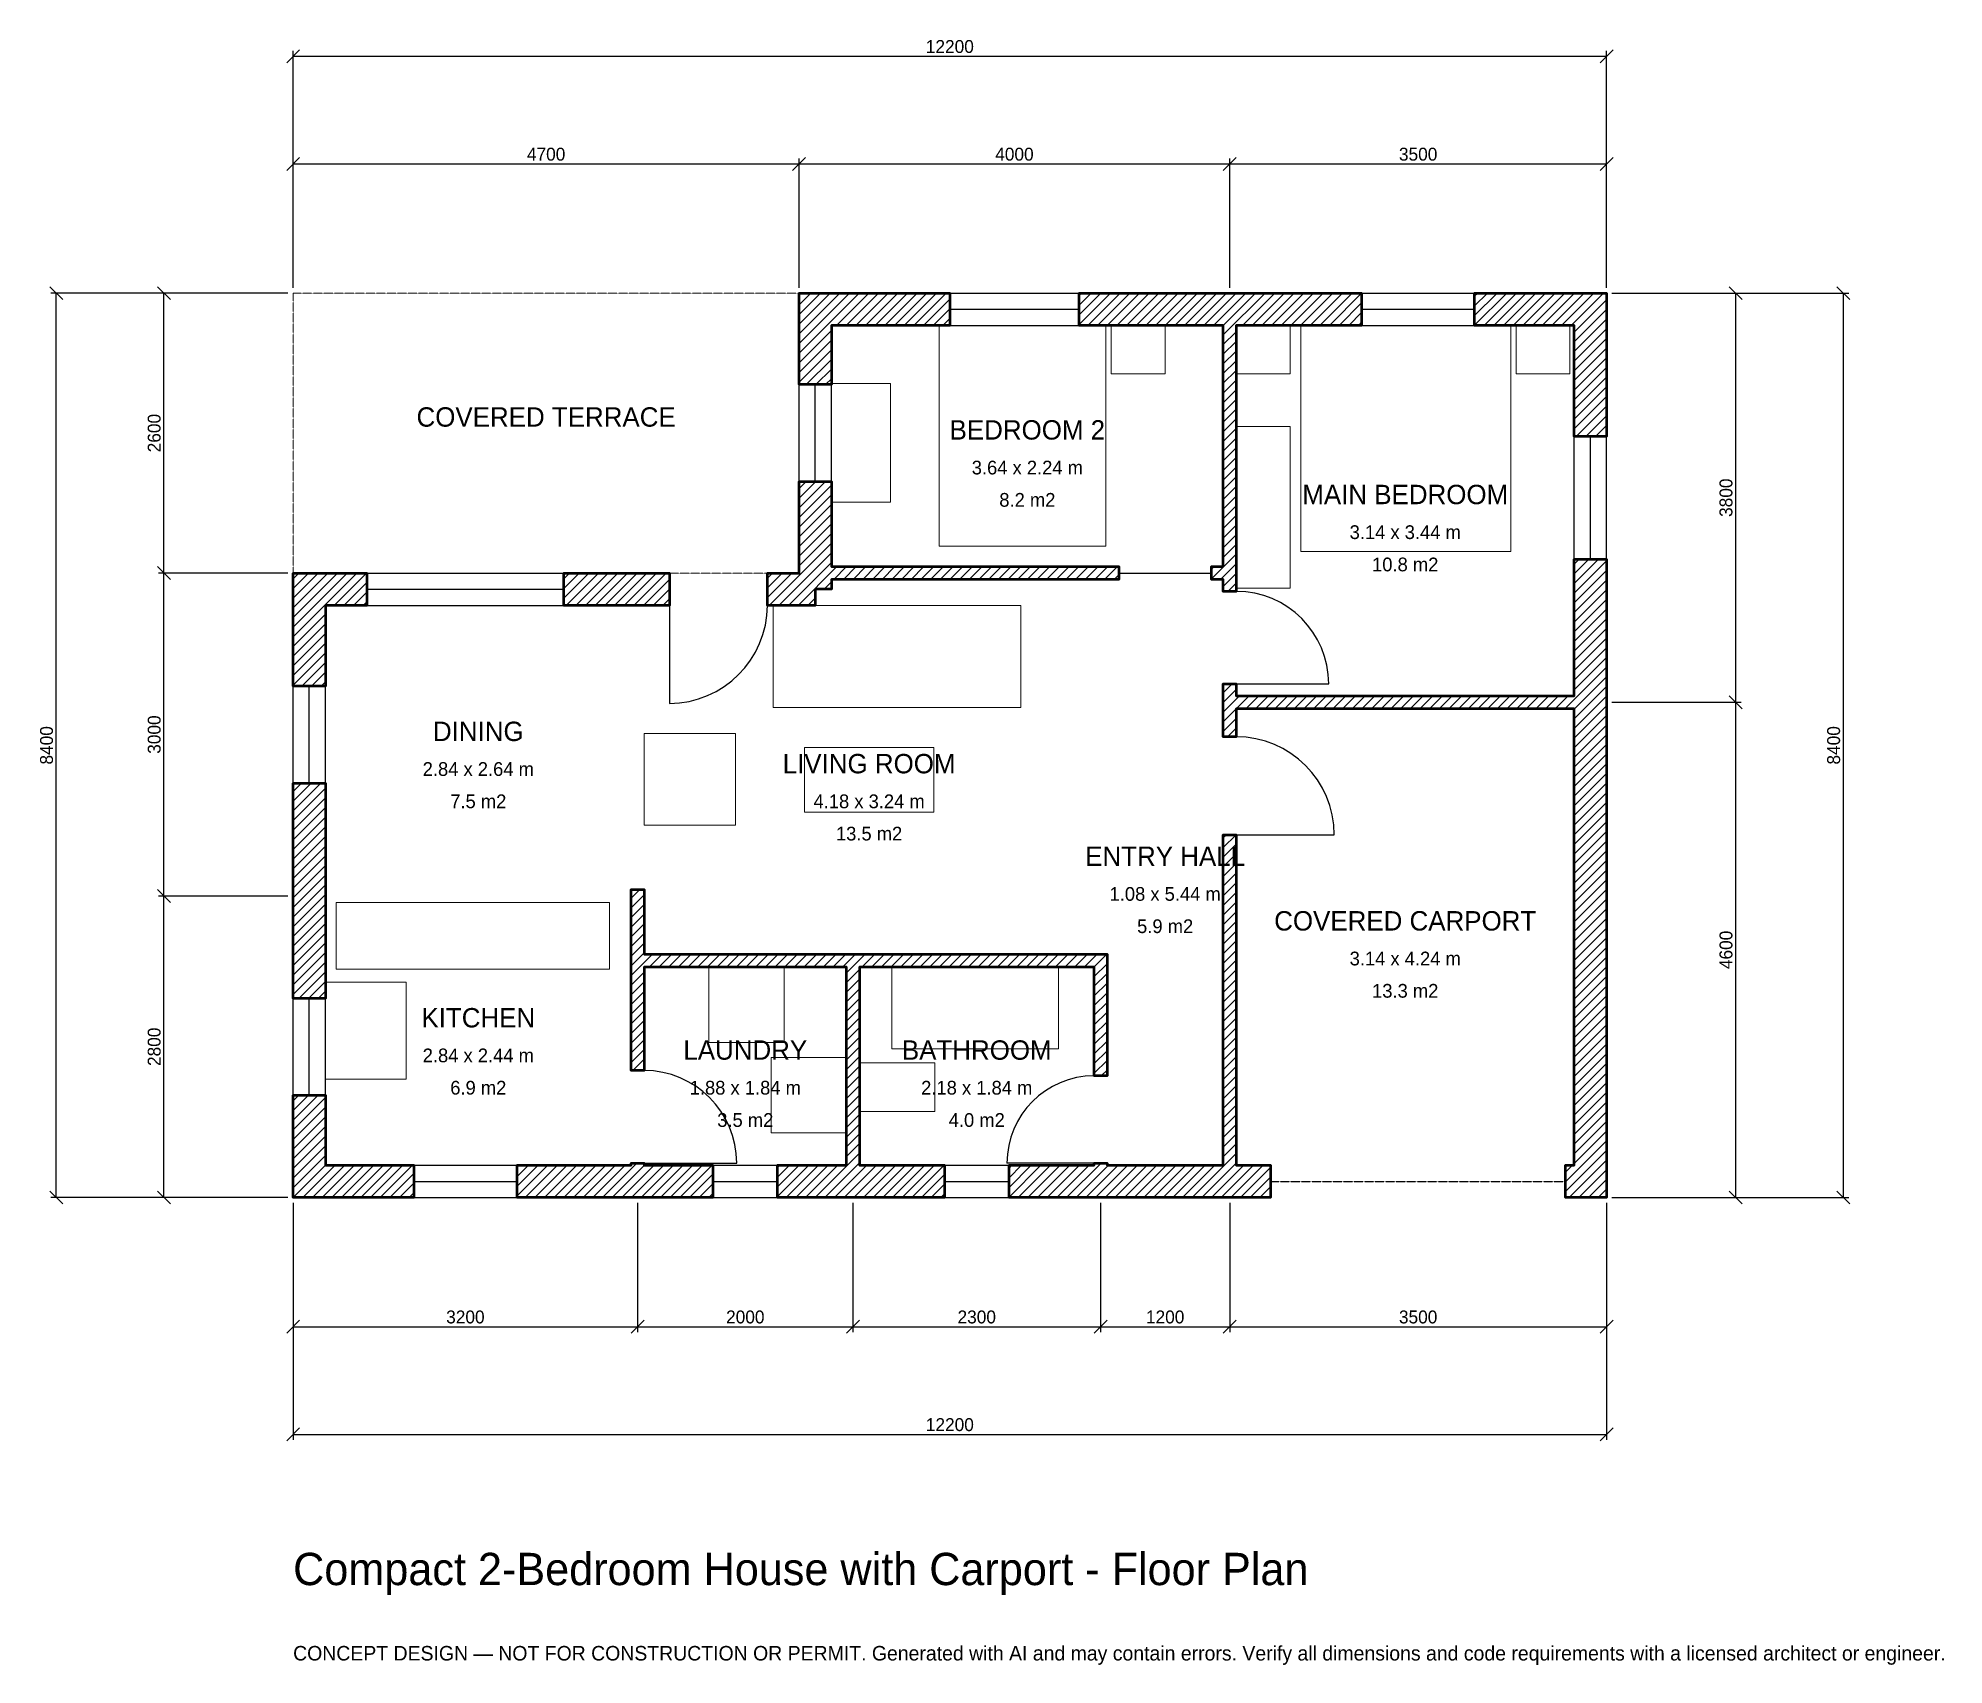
# Model space of a CAD drawing. Header units: millimetres. Extents: x -2369 to 15333, y -4341 to 10769.
import ezdxf
from ezdxf.enums import TextEntityAlignment as Align

# ---------------------------------------------------------------- set-up
doc = ezdxf.new("R2010")
doc.units = ezdxf.units.MM
doc.linetypes.add('DASHED', pattern=[1.524, 1.27, -0.254])
for name, color, linetype, lineweight in [('A-ANNO-DIMS', 1, 'Continuous', 13), ('A-ANNO-TEXT', 7, 'Continuous', 18), ('A-AREA-IDEN', 7, 'Continuous', 18), ('A-DOOR', 2, 'Continuous', 25), ('A-FLOR-FIXT', 9, 'Continuous', 13), ('A-FURN', 9, 'Continuous', 13), ('A-GLAZ', 4, 'Continuous', 25), ('A-SITE-PAVE', 8, 'Continuous', 13), ('A-WALL', 7, 'Continuous', 50), ('A-WALL-PATT', 8, 'Continuous', 13)]:
    doc.layers.add(name, color=color, linetype=linetype, lineweight=lineweight)
doc.dimstyles.new('PLAN', dxfattribs={"dimtxt": 120, "dimasz": 80, "dimexe": 50, "dimexo": 50, "dimgap": 30, "dimtad": 1, "dimdec": 0, "dimtsz": 60, "dimcen": 2.5, "dimclrd": 1, "dimclre": 1, "dimazin": 3, "dimtfac": 1, "dimtmove": 0, "dimatfit": 3})

msp = doc.modelspace()

# ---------------------------------------------------------------- hatches: boundary and pattern name
at = {"layer": 'A-WALL-PATT'}
h = msp.add_hatch(dxfattribs=at)
h.set_pattern_fill('ANSI31', color=8, scale=20)
h.paths.add_polyline_path([(5140, -0.001), (5140, 0), (5050, 0), (4500, 0), (4500, 300), (5050, 300), (5140, 300), (5140, 2140), (3260, 2140), (3260, 1180), (3140, 1180), (3140, 2140), (3140, 2260), (3140, 2860), (3260, 2860), (3260, 2260), (5140, 2260), (5260, 2260), (7440, 2260), (7560, 2260), (7560, 2140), (7560, 1130), (7440, 1130), (7440, 2140), (5260, 2140), (5260, 300), (5350, 300), (6050, 300), (6050, 0), (5350, 0), (5260, 0), (5260, -0.001), (5140, -0.001)])
h.paths.add_polyline_path([(3350, 0), (3260, 0), (3260, -0.001), (3140, -0.001), (3140, 0), (3050, 0), (2080, 0), (2080, 300), (3050, 300), (3140, 300), (3140, 320), (3260, 320), (3260, 300), (3350, 300), (3900, 300), (3900, 0), (3350, 0)])
h.paths.add_polyline_path([(300, 0), (300, -0.001), (0, -0.001), (0, -0.001), (0, 0), (-0.001, 0), (-0.001, 0), (-0.001, 300), (0, 300), (0, 950), (300, 950), (300, 300), (1120, 300), (1120, 0), (300, 0)])
h.paths.add_polyline_path([(0, 2650), (0, 2950), (0, 3850), (300, 3850), (300, 2950), (300, 2650), (300, 1850), (0, 1850), (0, 2650)])
h.paths.add_polyline_path([(0, 5500), (-0.001, 5500), (-0.001, 5800), (0, 5800), (0, 5800.001), (300, 5800.001), (300, 5800), (685, 5800), (685, 5500), (300, 5500), (300, 4750), (0, 4750), (0, 5500)])
h.paths.add_polyline_path([(3050, 5800), (3050, 5800), (3495, 5800), (3495, 5500), (3350, 5500), (3350, 5500), (2515, 5500), (2515, 5800), (3050, 5800)])
h.paths.add_polyline_path([(4640, 5800), (4640, 5800.001), (4699.999, 5800.001), (4699.999, 5860), (4700, 5860), (4700, 6650), (5000, 6650), (5000, 5860), (7560, 5860), (7560, 5860), (7670, 5860), (7670, 5740), (7440, 5740), (7440, 5740), (5000, 5740), (5000, 5650), (4850, 5650), (4850, 5500), (4405, 5500), (4405, 5800), (4640, 5800)])
h.paths.add_polyline_path([(4700, 8100), (4699.999, 8100), (4699.999, 8400), (4700, 8400), (4700, 8400.001), (5000, 8400.001), (5000, 8400), (6100, 8400), (6100, 8100), (5000, 8100), (5000, 7550), (4700, 7550), (4700, 8100)])
h.paths.add_polyline_path([(8640, 8400), (8640, 8400.001), (8760, 8400.001), (8760, 8400), (8850, 8400), (8850, 8400), (9925, 8400), (9925, 8100), (8760, 8100), (8760, 5860), (8760, 5740), (8760, 5630), (8640, 5630), (8640, 5740), (8530, 5740), (8530, 5860), (8640, 5860), (8640, 8100), (8550, 8100), (8550, 8100), (7300, 8100), (7300, 8400), (8640, 8400)])
h.paths.add_polyline_path([(11900, 8400), (11900, 8400.001), (12200, 8400.001), (12200, 8400), (12200.001, 8400), (12200.001, 8100), (12200, 8100), (12200, 7070), (11900, 7070), (11900, 8100), (10975, 8100), (10975, 8400), (11900, 8400)])
h.paths.add_polyline_path([(12200, 4750), (12200, 4660), (12200.001, 4660), (12200.001, 4540), (12200, 4540), (12200, 4450), (12200, 300), (12200.001, 300), (12200.001, 0), (12200.001, 0), (12200, 0), (12200, -0.001), (11900, -0.001), (11900, 0), (11820, 0), (11820, 300), (11900, 300), (11900, 4450), (11900, 4540), (8760, 4540), (8760, 4280), (8640, 4280), (8640, 4540), (8640, 4660), (8640, 4770), (8760, 4770), (8760, 4660), (11900, 4660), (11900, 4750), (11900, 5930), (12200, 5930), (12200, 4750)])
h.paths.add_polyline_path([(8850, 0), (8760, 0), (8760, -0.001), (8640, -0.001), (8640, 0), (8550, 0), (7650, 0), (7560, 0), (7560, -0.001), (7440, -0.001), (7440, 0), (7350, 0), (6650, 0), (6650, 300), (7350, 300), (7440, 300), (7440, 320), (7560, 320), (7560, 300), (7650, 300), (8550, 300), (8640, 300), (8640, 3370), (8760, 3370), (8760, 300), (8850, 300), (9080, 300), (9080, 0), (8850, 0)])

# ---------------------------------------------------------------- linework, layer by layer
at = {"layer": 'A-DOOR'}
for p, q in [((7670, 5800), (8530, 5800)), ((3495, 5500), (3495, 4590)), ((8760, 4770), (9620, 4770)), ((8760, 3370), (9670, 3370)), ((3260, 320), (4120, 320)), ((7440, 320), (6630, 320))]:
    msp.add_line(p, q, dxfattribs=at)
at = {"layer": 'A-DOOR', "linetype": 'DASHED'}
msp.add_line((9080, 150), (11820, 150), dxfattribs=at)
at = {"layer": 'A-DOOR'}
for centre, radius, start, end in [((3495, 5500), 910, 270, 360), ((8760, 4770), 860, 0, 90), ((8760, 3370), 910, 0, 90), ((3260, 320), 860, 0, 90), ((7440, 320), 810, 90, 180)]:
    msp.add_arc(centre, radius, start, end, dxfattribs=at)
at = {"layer": 'A-FLOR-FIXT'}
for points in [[(400, 2120), (2940, 2120), (2940, 2740), (400, 2740)], [(5560, 1380), (7110, 1380), (7110, 2140), (5560, 2140)], [(5260, 800), (5960, 800), (5960, 1250), (5260, 1250)]]:
    msp.add_lwpolyline(points, close=True, dxfattribs=at)
at = {"layer": 'A-FURN'}
for points in [[(6000, 6050), (7550, 6050), (7550, 8100), (6000, 8100)], [(7600, 7650), (8100, 7650), (8100, 8100), (7600, 8100)], [(8760, 7650), (9260, 7650), (9260, 8100), (8760, 8100)], [(9360, 6000), (11310, 6000), (11310, 8100), (9360, 8100)], [(11360, 7650), (11860, 7650), (11860, 8100), (11360, 8100)], [(5000, 6460), (5550, 6460), (5550, 7560), (5000, 7560)], [(8760, 5660), (9260, 5660), (9260, 7160), (8760, 7160)], [(4460, 4550), (6760, 4550), (6760, 5500), (4460, 5500)], [(3260, 3460), (4110, 3460), (4110, 4310), (3260, 4310)], [(4750, 3580), (5950, 3580), (5950, 4180), (4750, 4180)], [(3860, 1440), (4560, 1440), (4560, 2140), (3860, 2140)], [(300, 1100), (1050, 1100), (1050, 2000), (300, 2000)], [(4440, 600), (5140, 600), (5140, 1300), (4440, 1300)]]:
    msp.add_lwpolyline(points, close=True, dxfattribs=at)
at = {"layer": 'A-GLAZ'}
for p, q in [((6100, 8400), (7300, 8400)), ((9925, 8400), (10975, 8400)), ((6100, 8250), (7300, 8250)), ((9925, 8250), (10975, 8250)), ((6100, 8100), (7300, 8100)), ((9925, 8100), (10975, 8100)), ((4700, 6650), (4700, 7550)), ((4850, 6650), (4850, 7550)), ((5000, 6650), (5000, 7550)), ((11900, 5930), (11900, 7070)), ((12050, 5930), (12050, 7070)), ((12200, 5930), (12200, 7070)), ((685, 5800), (2515, 5800)), ((685, 5650), (2515, 5650)), ((685, 5500), (2515, 5500)), ((0, 3850), (0, 4750)), ((150, 3850), (150, 4750)), ((300, 3850), (300, 4750)), ((0, 950), (0, 1850)), ((150, 950), (150, 1850)), ((300, 950), (300, 1850)), ((1120, 300), (2080, 300)), ((3900, 300), (4500, 300)), ((6050, 300), (6650, 300)), ((1120, 150), (2080, 150)), ((1120, 0), (2080, 0)), ((3900, 150), (4500, 150)), ((3900, 0), (4500, 0)), ((6050, 150), (6650, 150)), ((6050, 0), (6650, 0))]:
    msp.add_line(p, q, dxfattribs=at)
at = {"layer": 'A-SITE-PAVE', "linetype": 'DASHED'}
msp.add_lwpolyline([(0, 5800), (4700, 5800), (4700, 8400), (0, 8400)], close=True, dxfattribs=at)
at = {"layer": 'A-WALL'}
for points in [[(4700, 8100), (4699.999, 8100), (4699.999, 8400), (4700, 8400), (4700, 8400.001), (5000, 8400.001), (5000, 8400), (6100, 8400), (6100, 8100), (5000, 8100), (5000, 7550), (4700, 7550), (4700, 8100)], [(8640, 8400), (8640, 8400.001), (8760, 8400.001), (8760, 8400), (8850, 8400), (8850, 8400), (9925, 8400), (9925, 8100), (8760, 8100), (8760, 5860), (8760, 5740), (8760, 5630), (8640, 5630), (8640, 5740), (8530, 5740), (8530, 5860), (8640, 5860), (8640, 8100), (8550, 8100), (8550, 8100), (7300, 8100), (7300, 8400), (8640, 8400)], [(11900, 8400), (11900, 8400.001), (12200, 8400.001), (12200, 8400), (12200.001, 8400), (12200.001, 8100), (12200, 8100), (12200, 7070), (11900, 7070), (11900, 8100), (10975, 8100), (10975, 8400), (11900, 8400)], [(4640, 5800), (4640, 5800.001), (4699.999, 5800.001), (4699.999, 5860), (4700, 5860), (4700, 6650), (5000, 6650), (5000, 5860), (7560, 5860), (7560, 5860), (7670, 5860), (7670, 5740), (7440, 5740), (7440, 5740), (5000, 5740), (5000, 5650), (4850, 5650), (4850, 5500), (4405, 5500), (4405, 5800), (4640, 5800)], [(12200, 4750), (12200, 4660), (12200.001, 4660), (12200.001, 4540), (12200, 4540), (12200, 4450), (12200, 300), (12200.001, 300), (12200.001, 0), (12200.001, 0), (12200, 0), (12200, -0.001), (11900, -0.001), (11900, 0), (11820, 0), (11820, 300), (11900, 300), (11900, 4450), (11900, 4540), (8760, 4540), (8760, 4280), (8640, 4280), (8640, 4540), (8640, 4660), (8640, 4770), (8760, 4770), (8760, 4660), (11900, 4660), (11900, 4750), (11900, 5930), (12200, 5930), (12200, 4750)], [(0, 5500), (-0.001, 5500), (-0.001, 5800), (0, 5800), (0, 5800.001), (300, 5800.001), (300, 5800), (685, 5800), (685, 5500), (300, 5500), (300, 4750), (0, 4750), (0, 5500)], [(3050, 5800), (3050, 5800), (3495, 5800), (3495, 5500), (3350, 5500), (3350, 5500), (2515, 5500), (2515, 5800), (3050, 5800)], [(0, 2650), (0, 2950), (0, 3850), (300, 3850), (300, 2950), (300, 2650), (300, 1850), (0, 1850), (0, 2650)], [(8850, 0), (8760, 0), (8760, -0.001), (8640, -0.001), (8640, 0), (8550, 0), (7650, 0), (7560, 0), (7560, -0.001), (7440, -0.001), (7440, 0), (7350, 0), (6650, 0), (6650, 300), (7350, 300), (7440, 300), (7440, 320), (7560, 320), (7560, 300), (7650, 300), (8550, 300), (8640, 300), (8640, 3370), (8760, 3370), (8760, 300), (8850, 300), (9080, 300), (9080, 0), (8850, 0)], [(5140, -0.001), (5140, 0), (5050, 0), (4500, 0), (4500, 300), (5050, 300), (5140, 300), (5140, 2140), (3260, 2140), (3260, 1180), (3140, 1180), (3140, 2140), (3140, 2260), (3140, 2860), (3260, 2860), (3260, 2260), (5140, 2260), (5260, 2260), (7440, 2260), (7560, 2260), (7560, 2140), (7560, 1130), (7440, 1130), (7440, 2140), (5260, 2140), (5260, 300), (5350, 300), (6050, 300), (6050, 0), (5350, 0), (5260, 0), (5260, -0.001), (5140, -0.001)], [(300, 0), (300, -0.001), (0, -0.001), (0, -0.001), (0, 0), (-0.001, 0), (-0.001, 0), (-0.001, 300), (0, 300), (0, 950), (300, 950), (300, 300), (1120, 300), (1120, 0), (300, 0)], [(3350, 0), (3260, 0), (3260, -0.001), (3140, -0.001), (3140, 0), (3050, 0), (2080, 0), (2080, 300), (3050, 300), (3140, 300), (3140, 320), (3260, 320), (3260, 300), (3350, 300), (3900, 300), (3900, 0), (3350, 0)]]:
    msp.add_lwpolyline(points, close=True, dxfattribs=at)

# ---------------------------------------------------------------- texts
at = {"layer": 'A-ANNO-TEXT'}
for s, height, p in [('Compact 2-Bedroom House with Carport - Floor Plan', 300, (0, -3600)), ('CONCEPT DESIGN — NOT FOR CONSTRUCTION OR PERMIT. Generated with AI and may contain errors. Verify all dimensions and code requirements with a licensed architect or engineer.', 135, (0, -4300))]:
    msp.add_text(s, height=height, dxfattribs=at).set_placement(p)
at = {"layer": 'A-AREA-IDEN'}
for s, height, p in [('COVERED TERRACE', 180, (2350, 7250)), ('BEDROOM 2', 180, (6820, 7130)), ('3.64 x 2.24 m', 127.5, (6820, 6780)), ('MAIN BEDROOM', 180, (10330, 6530)), ('8.2 m2', 127.5, (6820, 6480)), ('3.14 x 3.44 m', 127.5, (10330, 6180)), ('10.8 m2', 127.5, (10330, 5880)), ('DINING', 180, (1720, 4330)), ('LIVING ROOM', 180, (5350, 4030)), ('2.84 x 2.64 m', 127.5, (1720, 3980)), ('7.5 m2', 127.5, (1720, 3680)), ('4.18 x 3.24 m', 127.5, (5350, 3680)), ('13.5 m2', 127.5, (5350, 3380)), ('ENTRY HALL', 180, (8100, 3170)), ('1.08 x 5.44 m', 127.5, (8100, 2820)), ('COVERED CARPORT', 180, (10330, 2570)), ('5.9 m2', 127.5, (8100, 2520)), ('3.14 x 4.24 m', 127.5, (10330, 2220)), ('13.3 m2', 127.5, (10330, 1920)), ('KITCHEN', 180, (1720, 1670)), ('LAUNDRY', 180, (4200, 1370)), ('BATHROOM', 180, (6350, 1370)), ('2.84 x 2.44 m', 127.5, (1720, 1320)), ('6.9 m2', 127.5, (1720, 1020)), ('1.88 x 1.84 m', 127.5, (4200, 1020)), ('2.18 x 1.84 m', 127.5, (6350, 1020)), ('3.5 m2', 127.5, (4200, 720)), ('4.0 m2', 127.5, (6350, 720))]:
    msp.add_text(s, height=height, dxfattribs=at).set_placement(p, align=Align.MIDDLE_CENTER)

# ---------------------------------------------------------------- dimensions: what is measured, and where the dimension line sits
at = {"layer": 'A-ANNO-DIMS'}
for base, p1, p2, text in [((0, 10600), (0, 8400), (12200, 8400), '12200'), ((0, 9600), (0, 8400), (4700, 8400), '4700'), ((4700, 9600), (4700, 8400), (8700, 8400), '4000'), ((8700, 9600), (8700, 8400), (12200, 8400), '3500'), ((0, -1200), (0, 0), (3200, 0), '3200'), ((0, -2200), (0, 0), (12200, 0), '12200'), ((3200, -1200), (3200, 0), (5200, 0), '2000'), ((5200, -1200), (5200, 0), (7500, 0), '2300'), ((7500, -1200), (7500, 0), (8700, 0), '1200'), ((8700, -1200), (8700, 0), (12200, 0), '3500')]:
    msp.add_linear_dim(base=base, p1=p1, p2=p2, text=text, dimstyle='PLAN', dxfattribs=at).render()
for base, p1, p2, text in [((-2200, 0), (0, 0), (0, 8400), '8400'), ((-1200, 5800), (0, 5800), (0, 8400), '2600'), ((13400, 4600), (12200, 4600), (12200, 8400), '3800'), ((14400, 0), (12200, 0), (12200, 8400), '8400'), ((-1200, 2800), (0, 2800), (0, 5800), '3000'), ((13400, 0), (12200, 0), (12200, 4600), '4600'), ((-1200, 0), (0, 0), (0, 2800), '2800')]:
    msp.add_linear_dim(base=base, p1=p1, p2=p2, angle=90, text=text, dimstyle='PLAN', dxfattribs=at).render()

doc.saveas('drawing.dxf')
